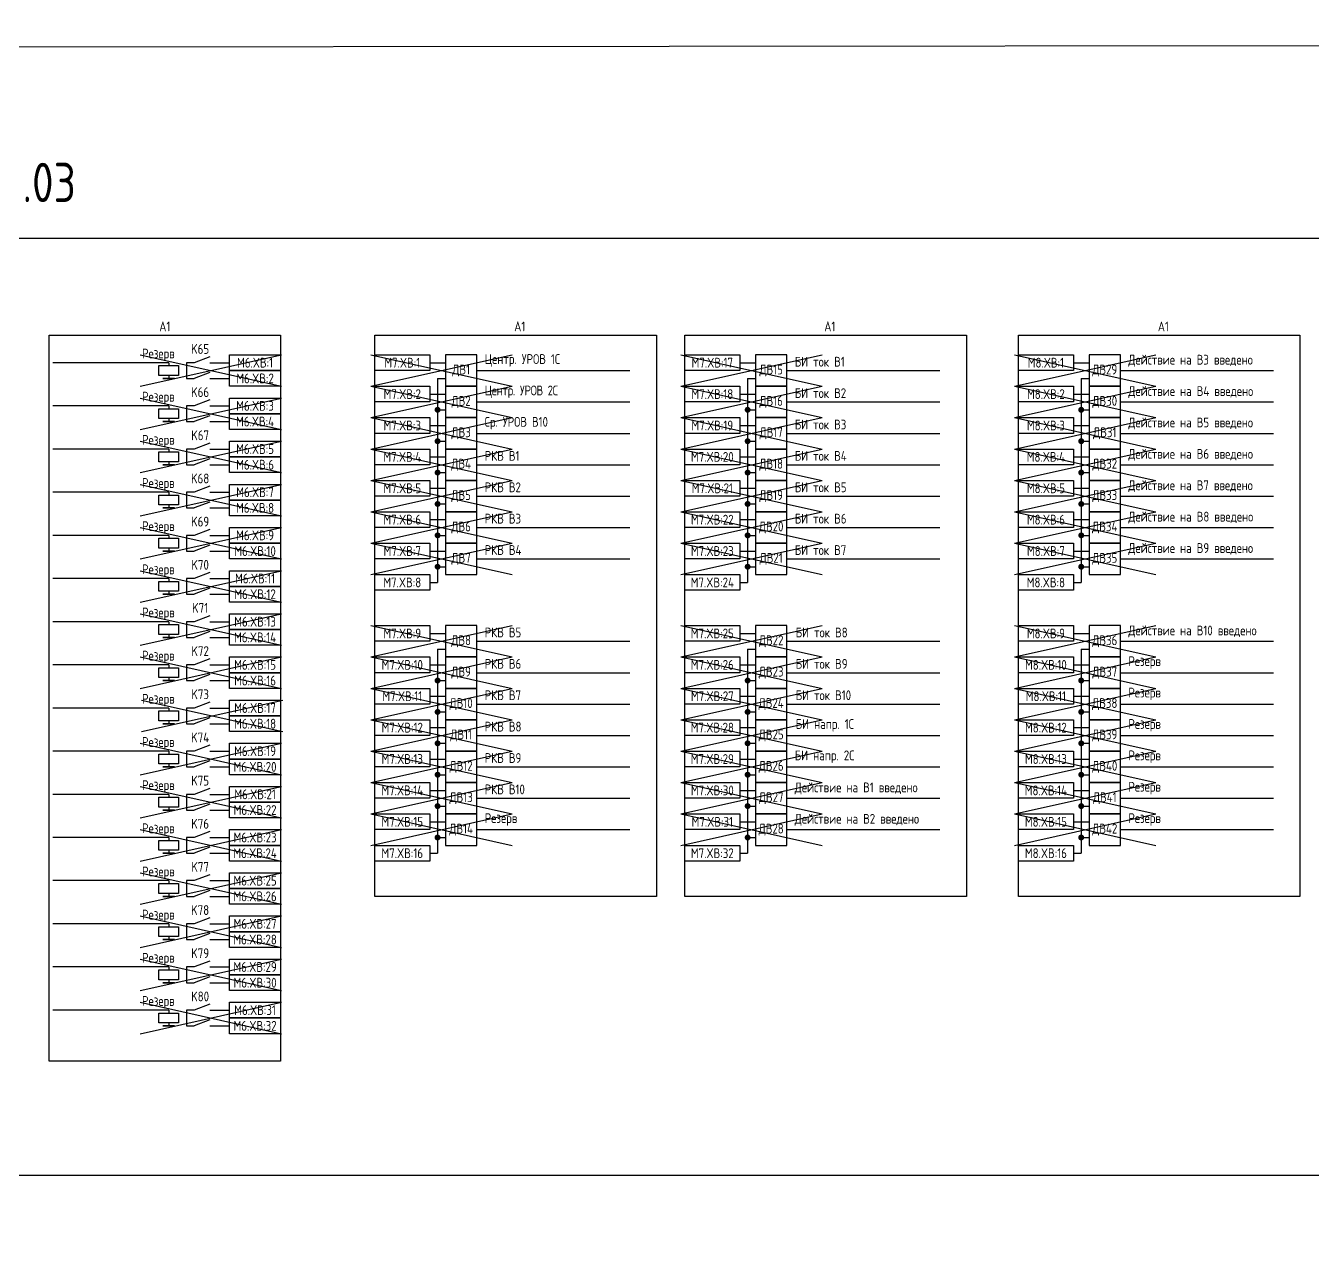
# Model space of a CAD drawing. Header units: millimetres. Extents: x -1043 to 5194, y -96 to 1568.
# Drawn here: x -422.5 to -94.7, y 304.1 to 618 of the extents above; entities that cross this region are included whole.
import ezdxf

# ---------------------------------------------------------------- set-up
doc = ezdxf.new("R2010")
doc.units = ezdxf.units.MM
doc.styles.add('Gost_type_A', font='GOST_A.TTF')

# ---------------------------------------------------------------- blocks, each defined once
blk = doc.blocks.new('POINT')
at = {"const_width": 0.75}
blk.add_lwpolyline([(-0.375, 0, 1), (0.375, 0, 1)], format="xyb", close=True, dxfattribs=at)

msp = doc.modelspace()

# ---------------------------------------------------------------- linework, layer by layer
for p, q in [((-386.06, 532.12), (-415.56, 532.12)), ((-386.06, 532.12), (-386.06, 531.37)), ((-319.56, 532.12), (-315.56, 532.12)), ((-319.56, 532.12), (-315.56, 532.12)), ((-240.56, 532.12), (-236.56, 532.12)), ((-240.56, 532.12), (-236.56, 532.12)), ((-155.56, 532.12), (-151.56, 532.12)), ((-155.56, 532.12), (-151.56, 532.12)), ((-386.06, 528.87), (-386.06, 528.12)), ((-317.56, 528.12), (-315.56, 528.12)), ((-317.56, 528.12), (-317.56, 476.12)), ((-307.56, 530.12), (-268.56, 530.12)), ((-238.56, 528.12), (-236.56, 528.12)), ((-238.56, 528.12), (-238.56, 476.12)), ((-228.56, 530.12), (-189.56, 530.12)), ((-153.56, 528.12), (-151.56, 528.12)), ((-153.56, 528.12), (-153.56, 476.12)), ((-143.56, 530.12), (-104.56, 530.12)), ((-319.56, 524.12), (-315.56, 524.12)), ((-319.56, 524.12), (-315.56, 524.12)), ((-307.56, 522.12), (-268.56, 522.12)), ((-240.56, 524.12), (-236.56, 524.12)), ((-240.56, 524.12), (-236.56, 524.12)), ((-228.56, 522.12), (-189.56, 522.12)), ((-155.56, 524.12), (-151.56, 524.12)), ((-155.56, 524.12), (-151.56, 524.12)), ((-143.56, 522.12), (-104.56, 522.12)), ((-386.06, 521.12), (-415.56, 521.12)), ((-386.06, 521.12), (-386.06, 520.37)), ((-317.56, 520.12), (-315.56, 520.12)), ((-238.56, 520.12), (-236.56, 520.12)), ((-153.56, 520.12), (-151.56, 520.12)), ((-386.06, 517.87), (-386.06, 517.12)), ((-319.56, 516.12), (-315.56, 516.12)), ((-319.56, 516.12), (-315.56, 516.12)), ((-240.56, 516.12), (-236.56, 516.12)), ((-240.56, 516.12), (-236.56, 516.12)), ((-155.56, 516.12), (-151.56, 516.12)), ((-155.56, 516.12), (-151.56, 516.12)), ((-317.56, 512.12), (-315.56, 512.12)), ((-307.56, 514.12), (-268.56, 514.12)), ((-238.56, 512.12), (-236.56, 512.12)), ((-228.56, 514.12), (-189.56, 514.12)), ((-153.56, 512.12), (-151.56, 512.12)), ((-143.56, 514.12), (-104.56, 514.12)), ((-386.06, 510.12), (-415.56, 510.12)), ((-386.06, 510.12), (-386.06, 509.37)), ((-319.56, 508.12), (-315.56, 508.12)), ((-319.56, 508.12), (-315.56, 508.12)), ((-240.56, 508.12), (-236.56, 508.12)), ((-240.56, 508.12), (-236.56, 508.12)), ((-155.56, 508.12), (-151.56, 508.12)), ((-155.56, 508.12), (-151.56, 508.12)), ((-386.06, 506.87), (-386.06, 506.12)), ((-307.56, 506.12), (-268.56, 506.12)), ((-228.56, 506.12), (-189.56, 506.12)), ((-143.56, 506.12), (-104.56, 506.12)), ((-317.56, 504.12), (-315.56, 504.12)), ((-238.56, 504.12), (-236.56, 504.12)), ((-153.56, 504.12), (-151.56, 504.12)), ((-386.06, 499.12), (-415.56, 499.12)), ((-386.06, 499.12), (-386.06, 498.37)), ((-319.56, 500.12), (-315.56, 500.12)), ((-319.56, 500.12), (-315.56, 500.12)), ((-240.56, 500.12), (-236.56, 500.12)), ((-240.56, 500.12), (-236.56, 500.12)), ((-155.56, 500.12), (-151.56, 500.12)), ((-155.56, 500.12), (-151.56, 500.12)), ((-386.06, 495.87), (-386.06, 495.12)), ((-317.56, 496.12), (-315.56, 496.12)), ((-307.56, 498.12), (-268.56, 498.12)), ((-238.56, 496.12), (-236.56, 496.12)), ((-228.56, 498.12), (-189.56, 498.12)), ((-153.56, 496.12), (-151.56, 496.12)), ((-143.56, 498.12), (-104.56, 498.12)), ((-319.56, 492.12), (-315.56, 492.12)), ((-319.56, 492.12), (-315.56, 492.12)), ((-240.56, 492.12), (-236.56, 492.12)), ((-240.56, 492.12), (-236.56, 492.12)), ((-155.56, 492.12), (-151.56, 492.12)), ((-155.56, 492.12), (-151.56, 492.12)), ((-307.56, 490.12), (-268.56, 490.12)), ((-228.56, 490.12), (-189.56, 490.12)), ((-143.56, 490.12), (-104.56, 490.12)), ((-386.06, 488.12), (-415.56, 488.12)), ((-386.06, 488.12), (-386.06, 487.37)), ((-317.56, 488.12), (-315.56, 488.12)), ((-238.56, 488.12), (-236.56, 488.12)), ((-153.56, 488.12), (-151.56, 488.12)), ((-386.06, 484.87), (-386.06, 484.12)), ((-319.56, 484.12), (-315.56, 484.12)), ((-319.56, 484.12), (-315.56, 484.12)), ((-307.56, 482.12), (-268.56, 482.12)), ((-240.56, 484.12), (-236.56, 484.12)), ((-240.56, 484.12), (-236.56, 484.12)), ((-228.56, 482.12), (-189.56, 482.12)), ((-155.56, 484.12), (-151.56, 484.12)), ((-155.56, 484.12), (-151.56, 484.12)), ((-143.56, 482.12), (-104.56, 482.12)), ((-317.56, 480.12), (-315.56, 480.12)), ((-238.56, 480.12), (-236.56, 480.12)), ((-153.56, 480.12), (-151.56, 480.12)), ((-386.06, 477.12), (-415.56, 477.12)), ((-386.06, 477.12), (-386.06, 476.37)), ((-319.56, 476.12), (-317.56, 476.12)), ((-240.56, 476.12), (-238.56, 476.12)), ((-155.56, 476.12), (-153.56, 476.12)), ((-386.06, 473.87), (-386.06, 473.12)), ((-386.06, 466.12), (-415.56, 466.12)), ((-386.06, 466.12), (-386.06, 465.37)), ((-386.06, 462.87), (-386.06, 462.12)), ((-319.56, 463.12), (-315.56, 463.12)), ((-319.56, 463.12), (-315.56, 463.12)), ((-240.56, 463.12), (-236.56, 463.12)), ((-240.56, 463.12), (-236.56, 463.12)), ((-155.56, 463.12), (-151.56, 463.12)), ((-155.56, 463.12), (-151.56, 463.12)), ((-317.56, 459.12), (-315.56, 459.12)), ((-317.56, 459.12), (-317.56, 407.12)), ((-307.56, 461.12), (-268.56, 461.12)), ((-238.56, 459.12), (-236.56, 459.12)), ((-238.56, 459.12), (-238.56, 407.12)), ((-228.56, 461.12), (-189.56, 461.12)), ((-153.56, 459.12), (-151.56, 459.12)), ((-153.56, 459.12), (-153.56, 407.12)), ((-143.56, 461.12), (-104.56, 461.12)), ((-386.06, 455.12), (-415.56, 455.12)), ((-386.06, 455.12), (-386.06, 454.37)), ((-319.56, 455.12), (-315.56, 455.12)), ((-319.56, 455.12), (-315.56, 455.12)), ((-307.56, 453.12), (-268.56, 453.12)), ((-240.56, 455.12), (-236.56, 455.12)), ((-240.56, 455.12), (-236.56, 455.12)), ((-228.56, 453.12), (-189.56, 453.12)), ((-155.56, 455.12), (-151.56, 455.12)), ((-155.56, 455.12), (-151.56, 455.12)), ((-143.56, 453.12), (-104.56, 453.12)), ((-386.06, 451.87), (-386.06, 451.12)), ((-317.56, 451.12), (-315.56, 451.12)), ((-238.56, 451.12), (-236.56, 451.12)), ((-153.56, 451.12), (-151.56, 451.12)), ((-319.56, 447.12), (-315.56, 447.12)), ((-319.56, 447.12), (-315.56, 447.12)), ((-240.56, 447.12), (-236.56, 447.12)), ((-240.56, 447.12), (-236.56, 447.12)), ((-155.56, 447.12), (-151.56, 447.12)), ((-155.56, 447.12), (-151.56, 447.12)), ((-386.06, 444.12), (-415.56, 444.12)), ((-386.06, 444.12), (-386.06, 443.37)), ((-317.56, 443.12), (-315.56, 443.12)), ((-307.56, 445.12), (-268.56, 445.12)), ((-238.56, 443.12), (-236.56, 443.12)), ((-228.56, 445.12), (-189.56, 445.12)), ((-153.56, 443.12), (-151.56, 443.12)), ((-143.56, 445.12), (-104.56, 445.12)), ((-386.06, 440.87), (-386.06, 440.12)), ((-319.56, 439.12), (-315.56, 439.12)), ((-319.56, 439.12), (-315.56, 439.12)), ((-307.56, 437.12), (-268.56, 437.12)), ((-240.56, 439.12), (-236.56, 439.12)), ((-240.56, 439.12), (-236.56, 439.12)), ((-228.56, 437.12), (-189.56, 437.12)), ((-155.56, 439.12), (-151.56, 439.12)), ((-155.56, 439.12), (-151.56, 439.12)), ((-143.56, 437.12), (-104.56, 437.12)), ((-386.06, 433.12), (-415.56, 433.12)), ((-386.06, 433.12), (-386.06, 432.37)), ((-317.56, 435.12), (-315.56, 435.12)), ((-238.56, 435.12), (-236.56, 435.12)), ((-153.56, 435.12), (-151.56, 435.12)), ((-386.06, 429.87), (-386.06, 429.12)), ((-319.56, 431.12), (-315.56, 431.12)), ((-319.56, 431.12), (-315.56, 431.12)), ((-240.56, 431.12), (-236.56, 431.12)), ((-155.56, 431.12), (-151.56, 431.12)), ((-155.56, 431.12), (-151.56, 431.12)), ((-317.56, 427.12), (-315.56, 427.12)), ((-307.56, 429.12), (-268.56, 429.12)), ((-238.56, 427.12), (-236.56, 427.12)), ((-228.56, 429.12), (-189.56, 429.12)), ((-153.56, 427.12), (-151.56, 427.12)), ((-143.56, 429.12), (-104.56, 429.12)), ((-319.56, 423.12), (-315.56, 423.12)), ((-319.56, 423.12), (-315.56, 423.12)), ((-240.56, 423.12), (-236.56, 423.12)), ((-155.56, 423.12), (-151.56, 423.12)), ((-155.56, 423.12), (-151.56, 423.12)), ((-386.06, 422.12), (-415.56, 422.12)), ((-386.06, 422.12), (-386.06, 421.37)), ((-307.56, 421.12), (-268.56, 421.12)), ((-228.56, 421.12), (-189.56, 421.12)), ((-143.56, 421.12), (-104.56, 421.12)), ((-386.06, 418.87), (-386.06, 418.12)), ((-317.56, 419.12), (-315.56, 419.12)), ((-238.56, 419.12), (-236.56, 419.12)), ((-153.56, 419.12), (-151.56, 419.12)), ((-319.56, 415.12), (-315.56, 415.12)), ((-319.56, 415.12), (-315.56, 415.12)), ((-307.56, 413.12), (-268.56, 413.12)), ((-240.56, 415.12), (-236.56, 415.12)), ((-228.56, 413.12), (-189.56, 413.12)), ((-155.56, 415.12), (-151.56, 415.12)), ((-155.56, 415.12), (-151.56, 415.12)), ((-143.56, 413.12), (-104.56, 413.12)), ((-386.06, 411.12), (-415.56, 411.12)), ((-386.06, 411.12), (-386.06, 410.37)), ((-317.56, 411.12), (-315.56, 411.12)), ((-238.56, 411.12), (-236.56, 411.12)), ((-153.56, 411.12), (-151.56, 411.12)), ((-386.06, 407.87), (-386.06, 407.12)), ((-319.56, 407.12), (-317.56, 407.12)), ((-240.56, 407.12), (-238.56, 407.12)), ((-155.56, 407.12), (-153.56, 407.12)), ((-386.06, 400.12), (-415.56, 400.12)), ((-386.06, 400.12), (-386.06, 399.37)), ((-386.06, 396.87), (-386.06, 396.12)), ((-386.06, 389.12), (-415.56, 389.12)), ((-386.06, 389.12), (-386.06, 388.37)), ((-386.06, 385.87), (-386.06, 385.12)), ((-386.06, 378.12), (-415.56, 378.12)), ((-386.06, 378.12), (-386.06, 377.37)), ((-386.06, 374.87), (-386.06, 374.12)), ((-386.06, 367.12), (-415.56, 367.12)), ((-386.06, 367.12), (-386.06, 366.37)), ((-386.06, 363.87), (-386.06, 363.12))]:
    msp.add_line(p, q)
at = {"color": 3}
for p, q in [((-393.37, 534.12), (-357.37, 526.12)), ((-393.37, 526.12), (-357.37, 534.12)), ((-393.37, 523.12), (-357.37, 515.12)), ((-393.37, 515.12), (-357.37, 523.12)), ((-393.37, 512.12), (-357.37, 504.12)), ((-393.37, 504.12), (-357.37, 512.12)), ((-393.37, 501.12), (-357.37, 493.12)), ((-393.37, 493.12), (-357.37, 501.12)), ((-393.37, 490.12), (-357.37, 482.12)), ((-393.37, 482.12), (-357.37, 490.12)), ((-393.37, 479.12), (-357.37, 471.12)), ((-393.37, 471.12), (-357.37, 479.12)), ((-393.37, 468.12), (-357.37, 460.12)), ((-393.37, 460.12), (-357.37, 468.12)), ((-393.37, 457.12), (-357.37, 449.12)), ((-393.37, 449.12), (-357.37, 457.12)), ((-170.56, 457.12), (-134.56, 449.12)), ((-170.56, 449.12), (-134.56, 457.12)), ((-170.56, 449.12), (-134.56, 441.12)), ((-170.56, 441.12), (-134.56, 449.12)), ((-393, 446.12), (-357, 438.12)), ((-393, 438.12), (-357, 446.12)), ((-170.56, 441.12), (-134.56, 433.12)), ((-170.56, 433.12), (-134.56, 441.12)), ((-393.37, 435.12), (-357.37, 427.12)), ((-393.37, 427.12), (-357.37, 435.12)), ((-170.56, 433.12), (-134.56, 425.12)), ((-170.56, 425.12), (-134.56, 433.12)), ((-393.37, 424.12), (-357.37, 416.12)), ((-393.37, 416.12), (-357.37, 424.12)), ((-170.56, 425.12), (-134.56, 417.12)), ((-170.56, 417.12), (-134.56, 425.12)), ((-170.56, 417.12), (-134.56, 409.12)), ((-170.56, 409.12), (-134.56, 417.12)), ((-393.37, 413.12), (-357.37, 405.12)), ((-393.37, 405.12), (-357.37, 413.12)), ((-393.37, 402.12), (-357.37, 394.12)), ((-393.37, 394.12), (-357.37, 402.12)), ((-393.37, 391.12), (-357.37, 383.12)), ((-393.37, 383.12), (-357.37, 391.12)), ((-393.37, 380.12), (-357.37, 372.12)), ((-393.37, 372.12), (-357.37, 380.12)), ((-393.37, 369.12), (-357.37, 361.12)), ((-393.37, 361.12), (-357.37, 369.12))]:
    msp.add_line(p, q, dxfattribs=at)
at = {"ltscale": 1.08}
for p, q in [((-379.56, 532.12), (-381.56, 532.12)), ((-381.56, 532.12), (-381.56, 528.12)), ((-375.56, 532.12), (-370.56, 532.12)), ((-381.56, 528.12), (-379.56, 528.12)), ((-375.56, 528.12), (-370.56, 528.12)), ((-379.56, 521.12), (-381.56, 521.12)), ((-381.56, 521.12), (-381.56, 517.12)), ((-375.56, 521.12), (-370.56, 521.12)), ((-381.56, 517.12), (-379.56, 517.12)), ((-375.56, 517.12), (-370.56, 517.12)), ((-379.56, 510.12), (-381.56, 510.12)), ((-381.56, 510.12), (-381.56, 506.12)), ((-375.56, 510.12), (-370.56, 510.12)), ((-381.56, 506.12), (-379.56, 506.12)), ((-375.56, 506.12), (-370.56, 506.12)), ((-379.56, 499.12), (-381.56, 499.12)), ((-381.56, 499.12), (-381.56, 495.12)), ((-375.56, 499.12), (-370.56, 499.12)), ((-381.56, 495.12), (-379.56, 495.12)), ((-375.56, 495.12), (-370.56, 495.12)), ((-379.56, 488.12), (-381.56, 488.12)), ((-381.56, 488.12), (-381.56, 484.12)), ((-375.56, 488.12), (-370.56, 488.12)), ((-381.56, 484.12), (-379.56, 484.12)), ((-375.56, 484.12), (-370.56, 484.12)), ((-379.56, 477.12), (-381.56, 477.12)), ((-381.56, 477.12), (-381.56, 473.12)), ((-375.56, 477.12), (-370.56, 477.12)), ((-381.56, 473.12), (-379.56, 473.12)), ((-375.56, 473.12), (-370.56, 473.12)), ((-379.56, 466.12), (-381.56, 466.12)), ((-381.56, 466.12), (-381.56, 462.12)), ((-375.56, 466.12), (-370.56, 466.12)), ((-381.56, 462.12), (-379.56, 462.12)), ((-375.56, 462.12), (-370.56, 462.12)), ((-379.56, 455.12), (-381.56, 455.12)), ((-381.56, 455.12), (-381.56, 451.12)), ((-375.56, 455.12), (-370.56, 455.12)), ((-381.56, 451.12), (-379.56, 451.12)), ((-375.56, 451.12), (-370.56, 451.12)), ((-379.56, 444.12), (-381.56, 444.12)), ((-381.56, 444.12), (-381.56, 440.12)), ((-375.56, 444.12), (-370.56, 444.12)), ((-381.56, 440.12), (-379.56, 440.12)), ((-375.56, 440.12), (-370.56, 440.12)), ((-379.56, 433.12), (-381.56, 433.12)), ((-381.56, 433.12), (-381.56, 429.12)), ((-375.56, 433.12), (-370.56, 433.12)), ((-381.56, 429.12), (-379.56, 429.12)), ((-375.56, 429.12), (-370.56, 429.12)), ((-379.56, 422.12), (-381.56, 422.12)), ((-381.56, 422.12), (-381.56, 418.12)), ((-375.56, 422.12), (-370.56, 422.12)), ((-381.56, 418.12), (-379.56, 418.12)), ((-375.56, 418.12), (-370.56, 418.12)), ((-379.56, 411.12), (-381.56, 411.12)), ((-381.56, 411.12), (-381.56, 407.12)), ((-375.56, 411.12), (-370.56, 411.12)), ((-381.56, 407.12), (-379.56, 407.12)), ((-375.56, 407.12), (-370.56, 407.12)), ((-379.56, 400.12), (-381.56, 400.12)), ((-381.56, 400.12), (-381.56, 396.12)), ((-375.56, 400.12), (-370.56, 400.12)), ((-381.56, 396.12), (-379.56, 396.12)), ((-375.56, 396.12), (-370.56, 396.12)), ((-379.56, 389.12), (-381.56, 389.12)), ((-381.56, 389.12), (-381.56, 385.12)), ((-375.56, 389.12), (-370.56, 389.12)), ((-381.56, 385.12), (-379.56, 385.12)), ((-375.56, 385.12), (-370.56, 385.12)), ((-379.56, 378.12), (-381.56, 378.12)), ((-381.56, 378.12), (-381.56, 374.12)), ((-375.56, 378.12), (-370.56, 378.12)), ((-381.56, 374.12), (-379.56, 374.12)), ((-375.56, 374.12), (-370.56, 374.12)), ((-379.56, 367.12), (-381.56, 367.12)), ((-381.56, 367.12), (-381.56, 363.12)), ((-375.56, 367.12), (-370.56, 367.12)), ((-381.56, 363.12), (-379.56, 363.12)), ((-375.56, 363.12), (-370.56, 363.12))]:
    msp.add_line(p, q, dxfattribs=at)
at = {"ltscale": 4.32}
for p, q in [((-375.56, 533.62), (-379.56, 532.12)), ((-375.56, 529.62), (-379.56, 528.12)), ((-375.56, 522.62), (-379.56, 521.12)), ((-375.56, 518.62), (-379.56, 517.12)), ((-375.56, 511.62), (-379.56, 510.12)), ((-375.56, 507.62), (-379.56, 506.12)), ((-375.56, 500.62), (-379.56, 499.12)), ((-375.56, 496.62), (-379.56, 495.12)), ((-375.56, 489.62), (-379.56, 488.12)), ((-375.56, 485.62), (-379.56, 484.12)), ((-375.56, 478.62), (-379.56, 477.12)), ((-375.56, 474.62), (-379.56, 473.12)), ((-375.56, 467.62), (-379.56, 466.12)), ((-375.56, 463.62), (-379.56, 462.12)), ((-375.56, 456.62), (-379.56, 455.12)), ((-375.56, 452.62), (-379.56, 451.12)), ((-375.56, 445.62), (-379.56, 444.12)), ((-375.56, 441.62), (-379.56, 440.12)), ((-375.56, 434.62), (-379.56, 433.12)), ((-375.56, 430.62), (-379.56, 429.12)), ((-375.56, 423.62), (-379.56, 422.12)), ((-375.56, 419.62), (-379.56, 418.12)), ((-375.56, 412.62), (-379.56, 411.12)), ((-375.56, 408.62), (-379.56, 407.12)), ((-375.56, 401.62), (-379.56, 400.12)), ((-375.56, 397.62), (-379.56, 396.12)), ((-375.56, 390.62), (-379.56, 389.12)), ((-375.56, 386.62), (-379.56, 385.12)), ((-375.56, 379.62), (-379.56, 378.12)), ((-375.56, 375.62), (-379.56, 374.12)), ((-375.56, 368.62), (-379.56, 367.12)), ((-375.56, 364.62), (-379.56, 363.12))]:
    msp.add_line(p, q, dxfattribs=at)
at = {"color": 210}
for p, q in [((-334.56, 534.12), (-298.56, 526.12)), ((-334.56, 526.12), (-298.56, 534.12)), ((-255.56, 534.12), (-219.56, 526.12)), ((-255.56, 526.12), (-219.56, 534.12)), ((-170.56, 534.12), (-134.56, 526.12)), ((-170.56, 526.12), (-134.56, 534.12)), ((-334.56, 526.12), (-298.56, 518.12)), ((-334.56, 518.12), (-298.56, 526.12)), ((-255.56, 526.12), (-219.56, 518.12)), ((-255.56, 518.12), (-219.56, 526.12)), ((-170.56, 526.12), (-134.56, 518.12)), ((-170.56, 518.12), (-134.56, 526.12)), ((-334.56, 518.12), (-298.56, 510.12)), ((-334.56, 510.12), (-298.56, 518.12)), ((-255.56, 518.12), (-219.56, 510.12)), ((-255.56, 510.12), (-219.56, 518.12)), ((-170.56, 518.12), (-134.56, 510.12)), ((-170.56, 510.12), (-134.56, 518.12)), ((-334.56, 510.12), (-298.56, 502.12)), ((-334.56, 502.12), (-298.56, 510.12)), ((-255.56, 510.12), (-219.56, 502.12)), ((-255.56, 502.12), (-219.56, 510.12)), ((-170.56, 510.12), (-134.56, 502.12)), ((-170.56, 502.12), (-134.56, 510.12)), ((-334.56, 502.12), (-298.56, 494.12)), ((-334.56, 494.12), (-298.56, 502.12)), ((-255.56, 502.12), (-219.56, 494.12)), ((-255.56, 494.12), (-219.56, 502.12)), ((-170.56, 502.12), (-134.56, 494.12)), ((-170.56, 494.12), (-134.56, 502.12)), ((-334.56, 494.12), (-298.56, 486.12)), ((-334.56, 486.12), (-298.56, 494.12)), ((-255.56, 494.12), (-219.56, 486.12)), ((-255.56, 486.12), (-219.56, 494.12)), ((-170.56, 494.12), (-134.56, 486.12)), ((-170.56, 486.12), (-134.56, 494.12)), ((-334.56, 486.12), (-298.56, 478.12)), ((-334.56, 478.12), (-298.56, 486.12)), ((-255.56, 486.12), (-219.56, 478.12)), ((-255.56, 478.12), (-219.56, 486.12)), ((-170.56, 486.12), (-134.56, 478.12)), ((-170.56, 478.12), (-134.56, 486.12)), ((-170.56, 486.12), (-134.56, 478.12)), ((-170.56, 478.12), (-134.56, 486.12)), ((-334.56, 465.12), (-298.56, 457.12)), ((-334.56, 457.12), (-298.56, 465.12)), ((-255.56, 465.12), (-219.56, 457.12)), ((-255.56, 457.12), (-219.56, 465.12)), ((-170.56, 465.12), (-134.56, 457.12)), ((-170.56, 457.12), (-134.56, 465.12)), ((-334.56, 457.12), (-298.56, 449.12)), ((-334.56, 449.12), (-298.56, 457.12)), ((-255.56, 457.12), (-219.56, 449.12)), ((-255.56, 449.12), (-219.56, 457.12)), ((-334.56, 449.12), (-298.56, 441.12)), ((-334.56, 441.12), (-298.56, 449.12)), ((-255.56, 449.12), (-219.56, 441.12)), ((-255.56, 441.12), (-219.56, 449.12)), ((-334.56, 441.12), (-298.56, 433.12)), ((-334.56, 433.12), (-298.56, 441.12)), ((-255.56, 441.12), (-219.56, 433.12)), ((-255.56, 433.12), (-219.56, 441.12)), ((-334.56, 433.12), (-298.56, 425.12)), ((-334.56, 425.12), (-298.56, 433.12)), ((-255.56, 433.12), (-219.56, 425.12)), ((-255.56, 425.12), (-219.56, 433.12)), ((-334.56, 425.12), (-298.56, 417.12)), ((-334.56, 417.12), (-298.56, 425.12)), ((-255.56, 425.12), (-219.56, 417.12)), ((-255.56, 417.12), (-219.56, 425.12)), ((-334.56, 417.12), (-298.56, 409.12)), ((-334.56, 409.12), (-298.56, 417.12)), ((-255.56, 417.12), (-219.56, 409.12)), ((-255.56, 409.12), (-219.56, 417.12))]:
    msp.add_line(p, q, dxfattribs=at)
for points in [[(-1042.57, 612), (5193.89, 618), (5193.89, -90), (-1042.57, -96)], [(-840, 563.88), (460.25, 563.88), (460.25, 325), (-840, 325)], [(-416.56, 539.12), (-357.56, 539.12), (-357.56, 354.12), (-416.56, 354.12)], [(-333.56, 539.12), (-261.82, 539.12), (-261.82, 396.12), (-333.56, 396.12)], [(-254.56, 539.12), (-182.82, 539.12), (-182.82, 396.12), (-254.56, 396.12)], [(-169.56, 539.12), (-97.82, 539.12), (-97.82, 396.12), (-169.56, 396.12)], [(-383.56, 531.37), (-383.56, 528.87), (-388.56, 528.87), (-388.56, 531.37)], [(-370.56, 534.12), (-357.56, 534.12), (-357.56, 530.12), (-370.56, 530.12)], [(-333.56, 534.12), (-319.56, 534.12), (-319.56, 530.12), (-333.56, 530.12)], [(-254.56, 534.12), (-240.56, 534.12), (-240.56, 530.12), (-254.56, 530.12)], [(-169.56, 534.12), (-155.56, 534.12), (-155.56, 530.12), (-169.56, 530.12)], [(-384.56, 528.12), (-387.56, 528.12)], [(-370.56, 530.12), (-357.56, 530.12), (-357.56, 526.12), (-370.56, 526.12)], [(-333.56, 526.12), (-319.56, 526.12), (-319.56, 522.12), (-333.56, 522.12)], [(-254.56, 526.12), (-240.56, 526.12), (-240.56, 522.12), (-254.56, 522.12)], [(-169.56, 526.12), (-155.56, 526.12), (-155.56, 522.12), (-169.56, 522.12)], [(-370.56, 523.12), (-357.56, 523.12), (-357.56, 519.12), (-370.56, 519.12)], [(-383.56, 520.37), (-383.56, 517.87), (-388.56, 517.87), (-388.56, 520.37)], [(-370.56, 519.12), (-357.56, 519.12), (-357.56, 515.12), (-370.56, 515.12)], [(-333.56, 518.12), (-319.56, 518.12), (-319.56, 514.12), (-333.56, 514.12)], [(-254.56, 518.12), (-240.56, 518.12), (-240.56, 514.12), (-254.56, 514.12)], [(-169.56, 518.12), (-155.56, 518.12), (-155.56, 514.12), (-169.56, 514.12)], [(-384.56, 517.12), (-387.56, 517.12)], [(-370.56, 512.12), (-357.56, 512.12), (-357.56, 508.12), (-370.56, 508.12)], [(-383.56, 509.37), (-383.56, 506.87), (-388.56, 506.87), (-388.56, 509.37)], [(-370.56, 508.12), (-357.56, 508.12), (-357.56, 504.12), (-370.56, 504.12)], [(-333.56, 510.12), (-319.56, 510.12), (-319.56, 506.12), (-333.56, 506.12)], [(-254.56, 510.12), (-240.56, 510.12), (-240.56, 506.12), (-254.56, 506.12)], [(-169.56, 510.12), (-155.56, 510.12), (-155.56, 506.12), (-169.56, 506.12)], [(-384.56, 506.12), (-387.56, 506.12)], [(-333.56, 502.12), (-319.56, 502.12), (-319.56, 498.12), (-333.56, 498.12)], [(-254.56, 502.12), (-240.56, 502.12), (-240.56, 498.12), (-254.56, 498.12)], [(-169.56, 502.12), (-155.56, 502.12), (-155.56, 498.12), (-169.56, 498.12)], [(-383.56, 498.37), (-383.56, 495.87), (-388.56, 495.87), (-388.56, 498.37)], [(-370.56, 501.12), (-357.56, 501.12), (-357.56, 497.12), (-370.56, 497.12)], [(-384.56, 495.12), (-387.56, 495.12)], [(-370.56, 497.12), (-357.56, 497.12), (-357.56, 493.12), (-370.56, 493.12)], [(-333.56, 494.12), (-319.56, 494.12), (-319.56, 490.12), (-333.56, 490.12)], [(-254.56, 494.12), (-240.56, 494.12), (-240.56, 490.12), (-254.56, 490.12)], [(-169.56, 494.12), (-155.56, 494.12), (-155.56, 490.12), (-169.56, 490.12)], [(-370.56, 490.12), (-357.56, 490.12), (-357.56, 486.12), (-370.56, 486.12)], [(-383.56, 487.37), (-383.56, 484.87), (-388.56, 484.87), (-388.56, 487.37)], [(-370.56, 486.12), (-357.56, 486.12), (-357.56, 482.12), (-370.56, 482.12)], [(-333.56, 486.12), (-319.56, 486.12), (-319.56, 482.12), (-333.56, 482.12)], [(-254.56, 486.12), (-240.56, 486.12), (-240.56, 482.12), (-254.56, 482.12)], [(-169.56, 486.12), (-155.56, 486.12), (-155.56, 482.12), (-169.56, 482.12)], [(-384.56, 484.12), (-387.56, 484.12)], [(-370.56, 479.12), (-357.56, 479.12), (-357.56, 475.12), (-370.56, 475.12)], [(-383.56, 476.37), (-383.56, 473.87), (-388.56, 473.87), (-388.56, 476.37)], [(-333.56, 478.12), (-319.56, 478.12), (-319.56, 474.12), (-333.56, 474.12)], [(-254.56, 478.12), (-240.56, 478.12), (-240.56, 474.12), (-254.56, 474.12)], [(-169.56, 478.12), (-155.56, 478.12), (-155.56, 474.12), (-169.56, 474.12)], [(-384.56, 473.12), (-387.56, 473.12)], [(-370.56, 475.12), (-357.56, 475.12), (-357.56, 471.12), (-370.56, 471.12)], [(-370.56, 468.12), (-357.56, 468.12), (-357.56, 464.12), (-370.56, 464.12)], [(-383.56, 465.37), (-383.56, 462.87), (-388.56, 462.87), (-388.56, 465.37)], [(-370.56, 464.12), (-357.56, 464.12), (-357.56, 460.12), (-370.56, 460.12)], [(-333.56, 465.12), (-319.56, 465.12), (-319.56, 461.12), (-333.56, 461.12)], [(-254.56, 465.12), (-240.56, 465.12), (-240.56, 461.12), (-254.56, 461.12)], [(-169.56, 465.12), (-155.56, 465.12), (-155.56, 461.12), (-169.56, 461.12)], [(-384.56, 462.12), (-387.56, 462.12)], [(-370.56, 457.12), (-357.56, 457.12), (-357.56, 453.12), (-370.56, 453.12)], [(-333.56, 457.12), (-319.56, 457.12), (-319.56, 453.12), (-333.56, 453.12)], [(-254.56, 457.12), (-240.56, 457.12), (-240.56, 453.12), (-254.56, 453.12)], [(-169.56, 457.12), (-155.56, 457.12), (-155.56, 453.12), (-169.56, 453.12)], [(-383.56, 454.37), (-383.56, 451.87), (-388.56, 451.87), (-388.56, 454.37)], [(-370.56, 453.12), (-357.56, 453.12), (-357.56, 449.12), (-370.56, 449.12)], [(-384.56, 451.12), (-387.56, 451.12)], [(-333.56, 449.12), (-319.56, 449.12), (-319.56, 445.12), (-333.56, 445.12)], [(-254.56, 449.12), (-240.56, 449.12), (-240.56, 445.12), (-254.56, 445.12)], [(-169.56, 449.12), (-155.56, 449.12), (-155.56, 445.12), (-169.56, 445.12)], [(-370.56, 446.12), (-357.56, 446.12), (-357.56, 442.12), (-370.56, 442.12)], [(-383.56, 443.37), (-383.56, 440.87), (-388.56, 440.87), (-388.56, 443.37)], [(-384.56, 440.12), (-387.56, 440.12)], [(-370.56, 442.12), (-357.56, 442.12), (-357.56, 438.12), (-370.56, 438.12)], [(-333.56, 441.12), (-319.56, 441.12), (-319.56, 437.12), (-333.56, 437.12)], [(-254.56, 441.12), (-240.56, 441.12), (-240.56, 437.12), (-254.56, 437.12)], [(-169.56, 441.12), (-155.56, 441.12), (-155.56, 437.12), (-169.56, 437.12)], [(-370.56, 435.12), (-357.56, 435.12), (-357.56, 431.12), (-370.56, 431.12)], [(-333.56, 433.12), (-319.56, 433.12), (-319.56, 429.12), (-333.56, 429.12)], [(-254.56, 433.12), (-240.56, 433.12), (-240.56, 429.12), (-254.56, 429.12)], [(-169.56, 433.12), (-155.56, 433.12), (-155.56, 429.12), (-169.56, 429.12)], [(-383.56, 432.37), (-383.56, 429.87), (-388.56, 429.87), (-388.56, 432.37)], [(-370.56, 431.12), (-357.56, 431.12), (-357.56, 427.12), (-370.56, 427.12)], [(-384.56, 429.12), (-387.56, 429.12)], [(-370.56, 424.12), (-357.56, 424.12), (-357.56, 420.12), (-370.56, 420.12)], [(-333.56, 425.12), (-319.56, 425.12), (-319.56, 421.12), (-333.56, 421.12)], [(-254.56, 425.12), (-240.56, 425.12), (-240.56, 421.12), (-254.56, 421.12)], [(-169.56, 425.12), (-155.56, 425.12), (-155.56, 421.12), (-169.56, 421.12)], [(-383.56, 421.37), (-383.56, 418.87), (-388.56, 418.87), (-388.56, 421.37)], [(-370.56, 420.12), (-357.56, 420.12), (-357.56, 416.12), (-370.56, 416.12)], [(-384.56, 418.12), (-387.56, 418.12)], [(-333.56, 417.12), (-319.56, 417.12), (-319.56, 413.12), (-333.56, 413.12)], [(-254.56, 417.12), (-240.56, 417.12), (-240.56, 413.12), (-254.56, 413.12)], [(-169.56, 417.12), (-155.56, 417.12), (-155.56, 413.12), (-169.56, 413.12)], [(-370.56, 413.12), (-357.56, 413.12), (-357.56, 409.12), (-370.56, 409.12)], [(-383.56, 410.37), (-383.56, 407.87), (-388.56, 407.87), (-388.56, 410.37)], [(-384.56, 407.12), (-387.56, 407.12)], [(-370.56, 409.12), (-357.56, 409.12), (-357.56, 405.12), (-370.56, 405.12)], [(-333.56, 409.12), (-319.56, 409.12), (-319.56, 405.12), (-333.56, 405.12)], [(-254.56, 409.12), (-240.56, 409.12), (-240.56, 405.12), (-254.56, 405.12)], [(-169.56, 409.12), (-155.56, 409.12), (-155.56, 405.12), (-169.56, 405.12)], [(-370.56, 402.12), (-357.56, 402.12), (-357.56, 398.12), (-370.56, 398.12)], [(-383.56, 399.37), (-383.56, 396.87), (-388.56, 396.87), (-388.56, 399.37)], [(-370.56, 398.12), (-357.56, 398.12), (-357.56, 394.12), (-370.56, 394.12)], [(-384.56, 396.12), (-387.56, 396.12)], [(-370.56, 391.12), (-357.56, 391.12), (-357.56, 387.12), (-370.56, 387.12)], [(-383.56, 388.37), (-383.56, 385.87), (-388.56, 385.87), (-388.56, 388.37)], [(-370.56, 387.12), (-357.56, 387.12), (-357.56, 383.12), (-370.56, 383.12)], [(-384.56, 385.12), (-387.56, 385.12)], [(-383.56, 377.37), (-383.56, 374.87), (-388.56, 374.87), (-388.56, 377.37)], [(-370.56, 380.12), (-357.56, 380.12), (-357.56, 376.12), (-370.56, 376.12)], [(-384.56, 374.12), (-387.56, 374.12)], [(-370.56, 376.12), (-357.56, 376.12), (-357.56, 372.12), (-370.56, 372.12)], [(-370.56, 369.12), (-357.56, 369.12), (-357.56, 365.12), (-370.56, 365.12)], [(-383.56, 366.37), (-383.56, 363.87), (-388.56, 363.87), (-388.56, 366.37)], [(-370.56, 365.12), (-357.56, 365.12), (-357.56, 361.12), (-370.56, 361.12)], [(-384.56, 363.12), (-387.56, 363.12)]]:
    msp.add_lwpolyline(points, close=True)
at = {"ltscale": 4}
for points in [[(-315.56, 526.12), (-307.56, 526.12), (-307.56, 534.12), (-315.56, 534.12)], [(-236.56, 526.12), (-228.56, 526.12), (-228.56, 534.12), (-236.56, 534.12)], [(-151.56, 526.12), (-143.56, 526.12), (-143.56, 534.12), (-151.56, 534.12)], [(-315.56, 518.12), (-307.56, 518.12), (-307.56, 526.12), (-315.56, 526.12)], [(-236.56, 518.12), (-228.56, 518.12), (-228.56, 526.12), (-236.56, 526.12)], [(-151.56, 518.12), (-143.56, 518.12), (-143.56, 526.12), (-151.56, 526.12)], [(-315.56, 510.12), (-307.56, 510.12), (-307.56, 518.12), (-315.56, 518.12)], [(-236.56, 510.12), (-228.56, 510.12), (-228.56, 518.12), (-236.56, 518.12)], [(-151.56, 510.12), (-143.56, 510.12), (-143.56, 518.12), (-151.56, 518.12)], [(-315.56, 502.12), (-307.56, 502.12), (-307.56, 510.12), (-315.56, 510.12)], [(-236.56, 502.12), (-228.56, 502.12), (-228.56, 510.12), (-236.56, 510.12)], [(-151.56, 502.12), (-143.56, 502.12), (-143.56, 510.12), (-151.56, 510.12)], [(-315.56, 494.12), (-307.56, 494.12), (-307.56, 502.12), (-315.56, 502.12)], [(-236.56, 494.12), (-228.56, 494.12), (-228.56, 502.12), (-236.56, 502.12)], [(-151.56, 494.12), (-143.56, 494.12), (-143.56, 502.12), (-151.56, 502.12)], [(-315.56, 486.12), (-307.56, 486.12), (-307.56, 494.12), (-315.56, 494.12)], [(-236.56, 486.12), (-228.56, 486.12), (-228.56, 494.12), (-236.56, 494.12)], [(-151.56, 486.12), (-143.56, 486.12), (-143.56, 494.12), (-151.56, 494.12)], [(-315.56, 478.12), (-307.56, 478.12), (-307.56, 486.12), (-315.56, 486.12)], [(-236.56, 478.12), (-228.56, 478.12), (-228.56, 486.12), (-236.56, 486.12)], [(-151.56, 478.12), (-143.56, 478.12), (-143.56, 486.12), (-151.56, 486.12)], [(-315.56, 457.12), (-307.56, 457.12), (-307.56, 465.12), (-315.56, 465.12)], [(-236.56, 457.12), (-228.56, 457.12), (-228.56, 465.12), (-236.56, 465.12)], [(-151.56, 457.12), (-143.56, 457.12), (-143.56, 465.12), (-151.56, 465.12)], [(-315.56, 449.12), (-307.56, 449.12), (-307.56, 457.12), (-315.56, 457.12)], [(-236.56, 449.12), (-228.56, 449.12), (-228.56, 457.12), (-236.56, 457.12)], [(-151.56, 449.12), (-143.56, 449.12), (-143.56, 457.12), (-151.56, 457.12)], [(-315.56, 441.12), (-307.56, 441.12), (-307.56, 449.12), (-315.56, 449.12)], [(-236.56, 441.12), (-228.56, 441.12), (-228.56, 449.12), (-236.56, 449.12)], [(-151.56, 441.12), (-143.56, 441.12), (-143.56, 449.12), (-151.56, 449.12)], [(-315.56, 433.12), (-307.56, 433.12), (-307.56, 441.12), (-315.56, 441.12)], [(-236.56, 433.12), (-228.56, 433.12), (-228.56, 441.12), (-236.56, 441.12)], [(-151.56, 433.12), (-143.56, 433.12), (-143.56, 441.12), (-151.56, 441.12)], [(-315.56, 425.12), (-307.56, 425.12), (-307.56, 433.12), (-315.56, 433.12)], [(-236.56, 425.12), (-228.56, 425.12), (-228.56, 433.12), (-236.56, 433.12)], [(-151.56, 425.12), (-143.56, 425.12), (-143.56, 433.12), (-151.56, 433.12)], [(-315.56, 417.12), (-307.56, 417.12), (-307.56, 425.12), (-315.56, 425.12)], [(-236.56, 417.12), (-228.56, 417.12), (-228.56, 425.12), (-236.56, 425.12)], [(-151.56, 417.12), (-143.56, 417.12), (-143.56, 425.12), (-151.56, 425.12)], [(-315.56, 409.12), (-307.56, 409.12), (-307.56, 417.12), (-315.56, 417.12)], [(-236.56, 409.12), (-228.56, 409.12), (-228.56, 417.12), (-236.56, 417.12)], [(-151.56, 409.12), (-143.56, 409.12), (-143.56, 417.12), (-151.56, 417.12)]]:
    msp.add_lwpolyline(points, close=True, dxfattribs=at)

# ---------------------------------------------------------------- block references
for p in [(-317.56, 520.12), (-238.56, 520.12), (-153.56, 520.12), (-317.56, 512.12), (-238.56, 512.12), (-153.56, 512.12), (-317.56, 504.12), (-238.56, 504.12), (-153.56, 504.12), (-317.56, 496.12), (-238.56, 496.12), (-153.56, 496.12), (-317.56, 488.12), (-238.56, 488.12), (-153.56, 488.12), (-317.56, 480.12), (-238.56, 480.12), (-153.56, 480.12), (-317.56, 451.12), (-238.56, 451.12), (-153.56, 451.12), (-317.56, 443.12), (-238.56, 443.12), (-153.56, 443.12), (-317.56, 435.12), (-238.56, 435.12), (-153.56, 435.12), (-317.56, 427.12), (-238.56, 427.12), (-153.56, 427.12), (-317.56, 419.12), (-238.56, 419.12), (-153.56, 419.12), (-317.56, 411.12), (-238.56, 411.12), (-153.56, 411.12)]:
    msp.add_blockref('POINT', p)

# ---------------------------------------------------------------- texts
at = {"line_spacing_factor": 0.9, "style": 'Gost_type_A'}
for s, insert, char_height, width, attachment_point in [('ЮНИТ-М519-ДЗШ-Р102-К103-К103-К103-х-х-В101-В101-В101-В101-В101-М1С4.0С00-С01.03', (-839.73, 571), 10, 855, 7), ('A1', (-387.06, 540.12), 2.5, 59, 8), ('A1', (-296.62, 540.12), 2.5, 73.8762, 8), ('A1', (-217.62, 540.12), 2.5, 73.8762, 8), ('A1', (-132.62, 540.12), 2.5, 73.8762, 8)]:
    msp.add_mtext(s, dxfattribs=dict(at, insert=insert, char_height=char_height, width=width, attachment_point=attachment_point))
at = {"char_height": 2.5, "style": 'Gost_type_A'}
for s, insert, width, attachment_point in [('Резерв', (-384.56, 534.12), 31.0015, 6), ('K65', (-378.06, 535.62), 5, 5), ('M6.XВ:1', (-364.06, 532.12), 13, 5), ('M7.XВ:1', (-326.56, 532.12), 14, 5), ('ДВ1', (-311.56, 530.12), 7.9998, 5), ('Центр. УРОВ 1С', (-305.56, 531.12), 30.8621, 7), ('M7.XВ:17', (-247.56, 532.12), 14, 5), ('ДВ15', (-232.56, 530.12), 7.9998, 5), ('БИ ток В1', (-226.56, 531.12), 27.8465, 7), ('M8.XВ:1', (-162.56, 532.12), 14, 5), ('ДВ29', (-147.56, 530.12), 7.9998, 5), ('Действие на В3 введено', (-141.56, 531.12), 32.0886, 7), ('M6.XВ:2', (-364.06, 528.12), 13, 5), ('Резерв', (-384.56, 523.12), 31.0015, 6), ('K66', (-378.06, 524.62), 5, 5), ('M7.XВ:2', (-326.56, 524.12), 14, 5), ('{\\T0.95;Центр. УРОВ 2С}', (-305.56, 523.12), 44.8565, 7), ('M7.XВ:18', (-247.56, 524.12), 14, 5), ('БИ ток В2', (-226.56, 523.12), 37.4344, 7), ('M8.XВ:2', (-162.56, 524.12), 14, 5), ('Действие на В4 введено', (-141.56, 523.12), 35.1251, 7), ('M6.XВ:3', (-364.06, 521.12), 13, 5), ('ДВ2', (-311.56, 522.12), 7.9998, 5), ('ДВ16', (-232.56, 522.12), 7.9998, 5), ('ДВ30', (-147.56, 522.12), 7.9998, 5), ('M6.XВ:4', (-364.06, 517.12), 13, 5), ('Ср. УРОВ В10', (-305.56, 515.12), 27.8465, 7), ('Действие на В5 введено', (-141.56, 515.12), 34.0624, 7), ('K67', (-378.06, 513.62), 5, 5), ('M7.XВ:3', (-326.56, 516.12), 14, 5), ('ДВ3', (-311.56, 514.12), 7.9998, 5), ('M7.XВ:19', (-247.56, 516.12), 14, 5), ('ДВ17', (-232.56, 514.12), 7.9998, 5), ('БИ ток В3', (-226.56, 515.12), 39.3936, 7), ('M8.XВ:3', (-162.56, 516.12), 14, 5), ('ДВ31', (-147.56, 514.12), 7.9998, 5), ('Резерв', (-384.56, 512.12), 31.0015, 6), ('M6.XВ:5', (-364.06, 510.12), 13, 5), ('M7.XВ:4', (-326.56, 508.12), 14, 5), ('РКВ В1', (-305.56, 507.12), 27.8465, 7), ('M7.XВ:20', (-247.56, 508.12), 14, 5), ('БИ ток В4', (-226.56, 507.12), 30.8621, 7), ('M8.XВ:4', (-162.56, 508.12), 14, 5), ('Действие на В6 введено', (-141.56, 507.12), 33.9909, 7), ('M6.XВ:6', (-364.06, 506.12), 13, 5), ('ДВ4', (-311.56, 506.12), 7.9998, 5), ('ДВ18', (-232.56, 506.12), 7.9998, 5), ('ДВ32', (-147.56, 506.12), 7.9998, 5), ('Резерв', (-384.56, 501.12), 31.0015, 6), ('K68', (-378.06, 502.62), 5, 5), ('РКВ В2', (-305.56, 499.12), 27.8465, 7), ('БИ ток В5', (-226.56, 499.12), 44.8565, 7), ('Действие на В7 введено', (-141.56, 499.12), 32.9907, 7), ('M6.XВ:7', (-364.06, 499.12), 13, 5), ('M7.XВ:5', (-326.56, 500.12), 14, 5), ('ДВ5', (-311.56, 498.12), 7.9998, 5), ('M7.XВ:21', (-247.56, 500.12), 14, 5), ('ДВ19', (-232.56, 498.12), 7.9998, 5), ('M8.XВ:5', (-162.56, 500.12), 14, 5), ('ДВ33', (-147.56, 498.12), 7.9998, 5), ('M6.XВ:8', (-364.06, 495.12), 13, 5), ('K69', (-378.06, 491.62), 5, 5), ('M7.XВ:6', (-326.56, 492.12), 14, 5), ('РКВ В3', (-305.56, 491.12), 27.8465, 7), ('M7.XВ:22', (-247.56, 492.12), 14, 5), ('БИ ток В6', (-226.56, 491.12), 27.8465, 7), ('M8.XВ:6', (-162.56, 492.12), 14, 5), ('Действие на В8 введено', (-141.56, 491.12), 33.8805, 7), ('Резерв', (-384.56, 490.12), 31.0015, 6), ('M6.XВ:9', (-364.06, 488.12), 13, 5), ('ДВ6', (-311.56, 490.12), 7.9998, 5), ('ДВ20', (-232.56, 490.12), 7.9998, 5), ('ДВ34', (-147.56, 490.12), 7.9998, 5), ('M6.XВ:10', (-364.06, 484.12), 13, 5), ('M7.XВ:7', (-326.56, 484.12), 14, 5), ('РКВ В4', (-305.56, 483.12), 27.8465, 7), ('M7.XВ:23', (-247.56, 484.12), 14, 5), ('БИ ток В7', (-226.56, 483.12), 27.8465, 7), ('M8.XВ:7', (-162.56, 484.12), 14, 5), ('Действие на В9 введено', (-141.56, 483.12), 44.8565, 7), ('ДВ7', (-311.56, 482.12), 7.9998, 5), ('ДВ21', (-232.56, 482.12), 7.9998, 5), ('ДВ35', (-147.56, 482.12), 7.9998, 5), ('Резерв', (-384.56, 479.12), 31.0015, 6), ('K70', (-378.06, 480.62), 5, 5), ('M6.XВ:11', (-364.06, 477.12), 13, 5), ('M7.XВ:8', (-326.56, 476.12), 14, 5), ('M7.XВ:24', (-247.56, 476.12), 14, 5), ('M8.XВ:8', (-162.56, 476.12), 14, 5), ('M6.XВ:12', (-364.06, 473.12), 13, 5), ('Резерв', (-384.56, 468.12), 31.0015, 6), ('K71', (-378.06, 469.62), 5, 5), ('M6.XВ:13', (-364.06, 466.12), 13, 5), ('M6.XВ:14', (-364.06, 462.12), 13, 5), ('M7.XВ:9', (-326.56, 463.12), 14, 5), ('ДВ8', (-311.56, 461.12), 7.9998, 5), ('РКВ В5', (-305.56, 462.12), 39.3936, 7), ('M7.XВ:25', (-247.56, 463.12), 14, 5), ('ДВ22', (-232.56, 461.12), 7.9998, 5), ('БИ ток В8', (-226.32, 462.12), 32.328, 7), ('M8.XВ:9', (-162.56, 463.12), 14, 5), ('ДВ36', (-147.56, 461.12), 7.9998, 5), ('Действие на В10 введено', (-141.56, 462.12), 35.8236, 7), ('K72', (-378.06, 458.62), 5, 5), ('Резерв', (-384.56, 457.12), 31.0015, 6), ('M6.XВ:15', (-364.06, 455.12), 13, 5), ('M7.XВ:10', (-326.56, 455.12), 14, 5), ('РКВ В6', (-305.56, 454.12), 39.2186, 7), ('M7.XВ:26', (-247.56, 455.12), 14, 5), ('БИ ток В9', (-226.32, 454.12), 27.8465, 7), ('M8.XВ:10', (-162.56, 455.12), 14, 5), ('Резерв', (-141.56, 454.12), 27.8465, 7), ('ДВ9', (-311.56, 453.12), 7.9998, 5), ('ДВ23', (-232.56, 453.12), 7.9998, 5), ('ДВ37', (-147.56, 453.12), 7.9998, 5), ('M6.XВ:16', (-364.06, 451.12), 13, 5), ('Резерв', (-141.56, 446.12), 27.8465, 7), ('Резерв', (-384.56, 446.12), 31.0015, 6), ('K73', (-378.06, 447.62), 5, 5), ('M7.XВ:11', (-326.56, 447.12), 14, 5), ('ДВ10', (-311.56, 445.12), 7.9998, 5), ('РКВ В7', (-305.56, 446.12), 44.8565, 7), ('M7.XВ:27', (-247.56, 447.12), 14, 5), ('ДВ24', (-232.56, 445.12), 7.9998, 5), ('БИ ток В10', (-226.32, 446.12), 27.8465, 7), ('M8.XВ:11', (-162.56, 447.12), 14, 5), ('ДВ38', (-147.56, 445.12), 7.9998, 5), ('M6.XВ:17', (-364.06, 444.12), 13, 5), ('M6.XВ:18', (-364.06, 440.12), 13, 5), ('M7.XВ:12', (-326.56, 439.12), 14, 5), ('РКВ В8', (-305.56, 438.12), 27.8465, 7), ('M7.XВ:28', (-247.56, 439.12), 14, 5), ('БИ напр. 1С', (-226.32, 438.12), 27.8465, 7), ('M8.XВ:12', (-162.56, 439.12), 14, 5), ('Резерв', (-141.56, 438.12), 27.8465, 7), ('Резерв', (-384.56, 435.12), 31.0015, 6), ('K74', (-378.06, 436.62), 5, 5), ('ДВ11', (-311.56, 437.12), 7.9998, 5), ('ДB25', (-232.56, 437.12), 7.9998, 5), ('ДВ39', (-147.56, 437.12), 7.9998, 5), ('M6.XВ:19', (-364.06, 433.12), 13, 5), ('БИ напр. 2С', (-226.56, 430.12), 27.8465, 7), ('Резерв', (-141.56, 430.12), 27.8465, 7), ('M6.XВ:20', (-364.06, 429.12), 13, 5), ('M7.XВ:13', (-326.56, 431.12), 14, 5), ('ДВ12', (-311.56, 429.12), 7.9998, 5), ('РКВ В9', (-305.56, 430.12), 27.8465, 7), ('M7.XВ:29', (-247.56, 431.12), 14, 5), ('ДВ26', (-232.56, 429.12), 7.9998, 5), ('M8.XВ:13', (-162.56, 431.12), 14, 5), ('ДВ40', (-147.56, 429.12), 7.9998, 5), ('K75', (-378.06, 425.62), 5, 5), ('Резерв', (-384.56, 424.12), 31.0015, 6), ('M6.XВ:21', (-364.06, 422.12), 13, 5), ('M7.XВ:14', (-326.56, 423.12), 14, 5), ('РКВ В10', (-305.56, 422.12), 27.8465, 7), ('M7.XВ:30', (-247.56, 423.12), 14, 5), ('Действие на В1 введено', (-226.56, 422.12), 33.0469, 7), ('M8.XВ:14', (-162.56, 423.12), 14, 5), ('Резерв', (-141.56, 422.12), 27.8465, 7), ('ДВ13', (-311.56, 421.12), 7.9998, 5), ('ДВ27', (-232.56, 421.12), 7.9998, 5), ('ДВ41', (-147.56, 421.12), 7.9998, 5), ('M6.XВ:22', (-364.06, 418.12), 13, 5), ('M7.XВ:15', (-326.56, 415.12), 14, 5), ('Резерв', (-305.56, 414.12), 27.8465, 7), ('M7.XВ:31', (-247.56, 415.12), 14, 5), ('Действие на В2 введено', (-226.56, 414.12), 34.8991, 7), ('M8.XВ:15', (-162.56, 415.12), 14, 5), ('Резерв', (-141.56, 414.12), 27.8465, 7), ('Резерв', (-384.56, 413.12), 31.0015, 6), ('K76', (-378.06, 414.62), 5, 5), ('ДВ14', (-311.56, 413.12), 7.9998, 5), ('ДВ28', (-232.56, 413.12), 7.9998, 5), ('ДВ42', (-147.56, 413.12), 7.9998, 5), ('M6.XВ:23', (-364.06, 411.12), 13, 5), ('M6.XВ:24', (-364.06, 407.12), 13, 5), ('M7.XВ:16', (-326.56, 407.12), 14, 5), ('M7.XВ:32', (-247.56, 407.12), 14, 5), ('M8.XВ:16', (-162.56, 407.12), 14, 5), ('Резерв', (-384.56, 402.12), 31.0015, 6), ('K77', (-378.06, 403.62), 5, 5), ('M6.XВ:25', (-364.06, 400.12), 13, 5), ('M6.XВ:26', (-364.06, 396.12), 13, 5), ('K78', (-378.06, 392.62), 5, 5), ('Резерв', (-384.56, 391.12), 31.0015, 6), ('M6.XВ:27', (-364.06, 389.12), 13, 5), ('M6.XВ:28', (-364.06, 385.12), 13, 5), ('Резерв', (-384.56, 380.12), 31.0015, 6), ('K79', (-378.06, 381.62), 5, 5), ('M6.XВ:29', (-364.06, 378.12), 13, 5), ('M6.XВ:30', (-364.06, 374.12), 13, 5), ('Резерв', (-384.56, 369.12), 31.0015, 6), ('K80', (-378.06, 370.62), 5, 5), ('M6.XВ:31', (-364.06, 367.12), 13, 5), ('M6.XВ:32', (-364.06, 363.12), 13, 5)]:
    msp.add_mtext(s, dxfattribs=dict(at, insert=insert, width=width, attachment_point=attachment_point))

doc.saveas('drawing.dxf')
